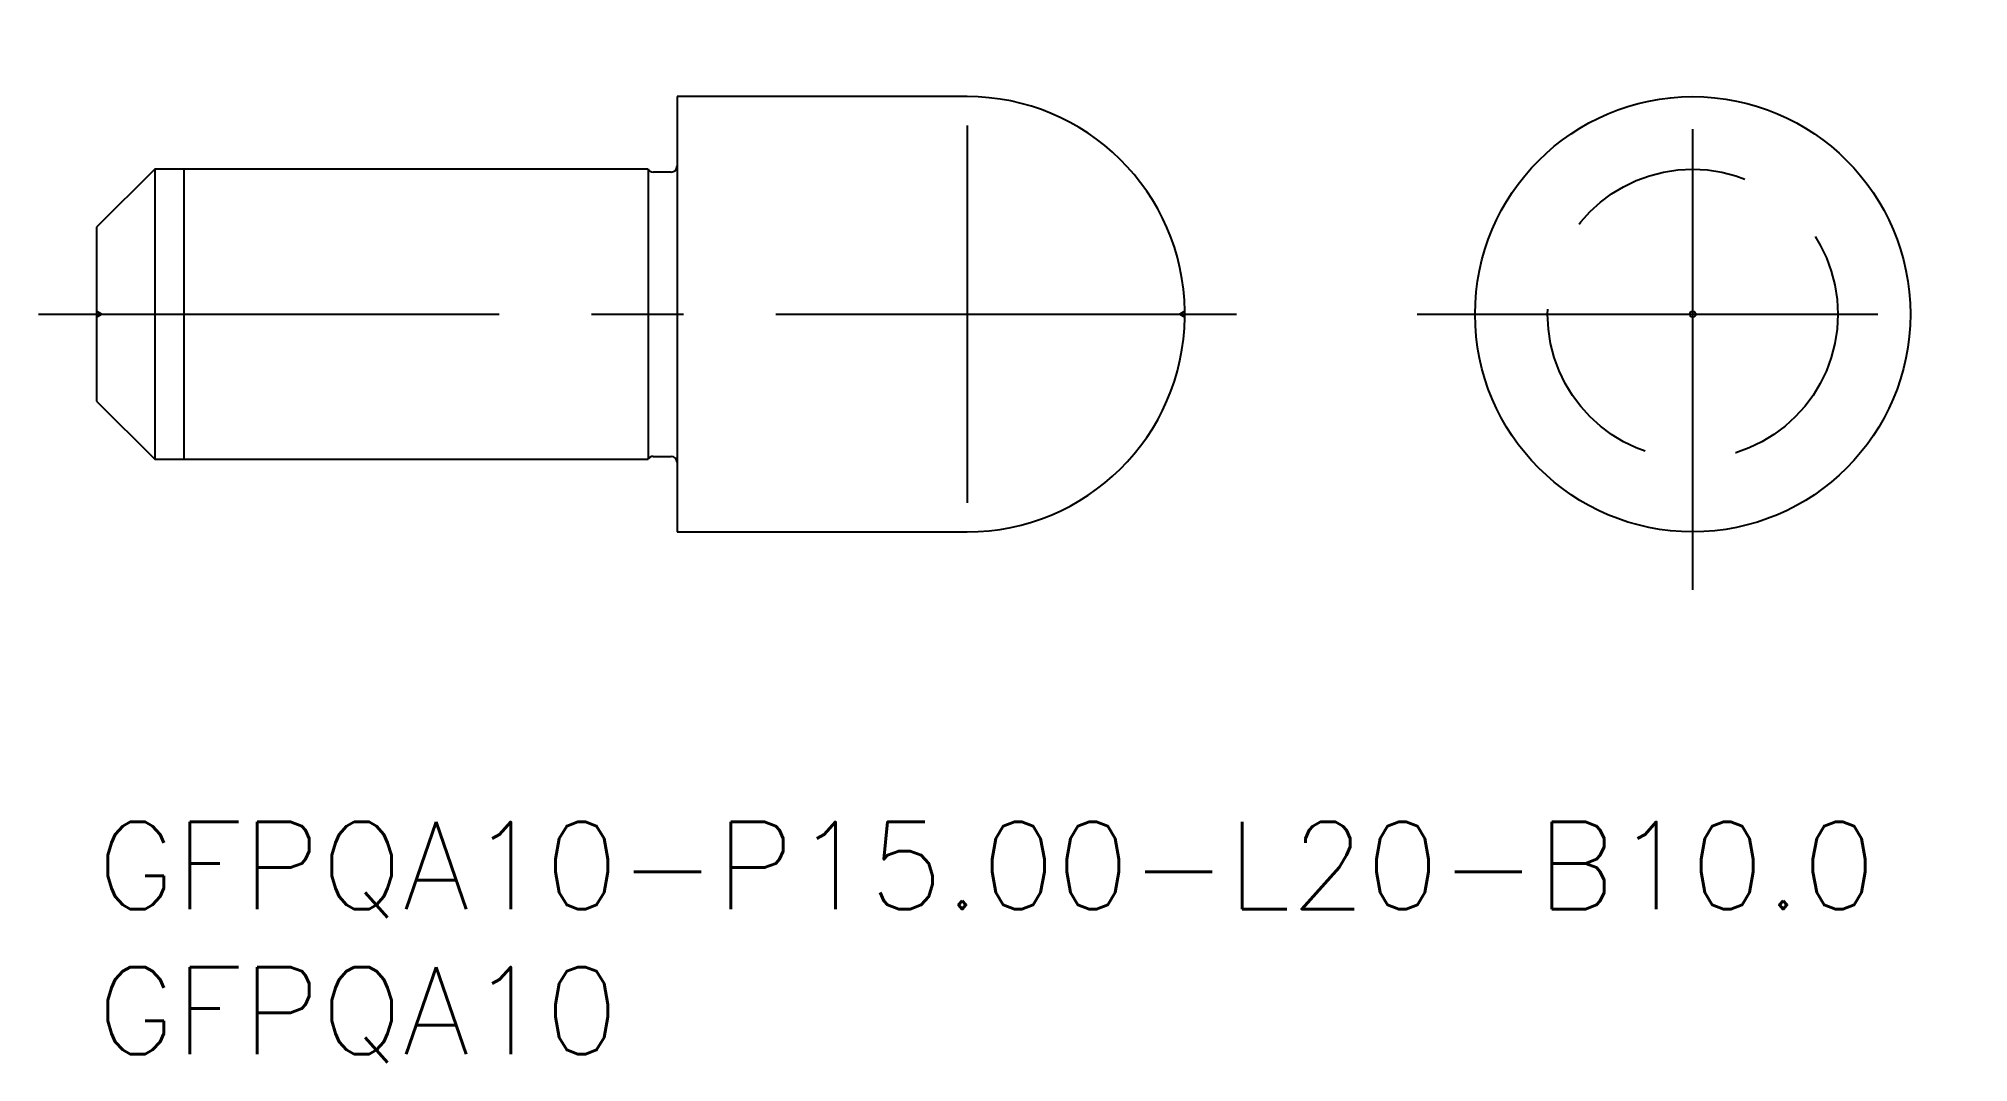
# Model space of a CAD drawing. Extents: x -2 to 64.5, y -8.3 to 27.
import ezdxf

# ---------------------------------------------------------------- set-up
doc = ezdxf.new("R2010")
doc.units = 0
doc.header["$LTSCALE"] = 0.5
doc.linetypes.add('CENTER', pattern=[50.8, 31.75, -6.35, 6.35, -6.35])
doc.linetypes.add('DASHED', pattern=[19.05, 12.7, -6.35])
for name, color, linetype in [('MSM_CENTER', 1, 'CENTER'), ('MSM_CONTINUOUS', 7, 'CONTINUOUS'), ('MSM_DASHED', 4, 'DASHED'), ('MSM_NARROW', 5, 'CONTINUOUS'), ('MSM_PART_NUMBER', 7, 'CONTINUOUS')]:
    doc.layers.add(name, color=color, linetype=linetype)
doc.styles.get("Standard").update_dxf_attribs({"font": 'txt.shx', "height": 0.5, "bigfont": 'bigfont.shx'})

# ---------------------------------------------------------------- blocks, each defined once
blk = doc.blocks.new('*U16')
at = {"layer": 'MSM_PART_NUMBER'}
blk.add_text('GFPQA10-P15.00-L20-B10.0', height=3, dxfattribs=at).set_placement((0, -3))
blk = doc.blocks.new('*U17')
at = {"layer": 'MSM_PART_NUMBER'}
blk.add_text('GFPQA10', height=3, dxfattribs=at).set_placement((0, -8))

msp = doc.modelspace()

# ---------------------------------------------------------------- linework, layer by layer
at = {"layer": 'MSM_CENTER'}
for p, q in [((54.999, 8), (54.999, 27)), ((-2, 17.5), (39.499, 17.5)), ((45.499, 17.5), (64.499, 17.5))]:
    msp.add_line(p, q, dxfattribs=at)
at = {"layer": 'MSM_CONTINUOUS'}
for p, q in [((30, 25), (20, 25)), ((20, 25), (20, 10)), ((2, 22.5), (0, 20.5)), ((19, 22.5), (2, 22.5)), ((2, 22.5), (2, 12.5)), ((19, 22.5), (19, 12.5)), ((19.8, 22.4), (19.173, 22.4)), ((0, 20.5), (0, 14.5)), ((37.499, 17.4), (37.499, 17.6)), ((0, 14.5), (2, 12.5)), ((2, 12.5), (19, 12.5)), ((19.173, 12.6), (19.8, 12.6)), ((20, 10), (30, 10))]:
    msp.add_line(p, q, dxfattribs=at)
for radius in [7.5, 0.0996]:
    msp.add_circle((54.999, 17.5), radius, dxfattribs=at)
for centre, radius, start, end in [((30, 17.5), 7.5, 0.76105, 90), ((19.173, 22.6), 0.2, 210, 270), ((19.8, 22.6), 0.2, 270, 0), ((30, 17.5), 7.5, 270, 359.23895), ((19.173, 12.4), 0.2, 90, 150), ((19.8, 12.4), 0.2, 0, 90)]:
    msp.add_arc(centre, radius, start, end, dxfattribs=at)
at = {"layer": 'MSM_DASHED'}
for p, q in [((0.173, 17.5), (0, 17.6)), ((0, 17.4), (0.173, 17.5)), ((37.499, 17.6), (37.327, 17.5)), ((37.327, 17.5), (37.499, 17.4))]:
    msp.add_line(p, q, dxfattribs=at)
msp.add_circle((54.999, 17.5), 5, dxfattribs=at)
at = {"layer": 'MSM_NARROW'}
for p, q in [((30, 24), (30, 11)), ((3, 22.5), (3, 12.5))]:
    msp.add_line(p, q, dxfattribs=at)

# ---------------------------------------------------------------- block references
at = {"layer": 'MSM_CONTINUOUS'}
for name in ['*U16', '*U17']:
    msp.add_blockref(name, (0, 0), dxfattribs=at)

doc.saveas('drawing.dxf')
